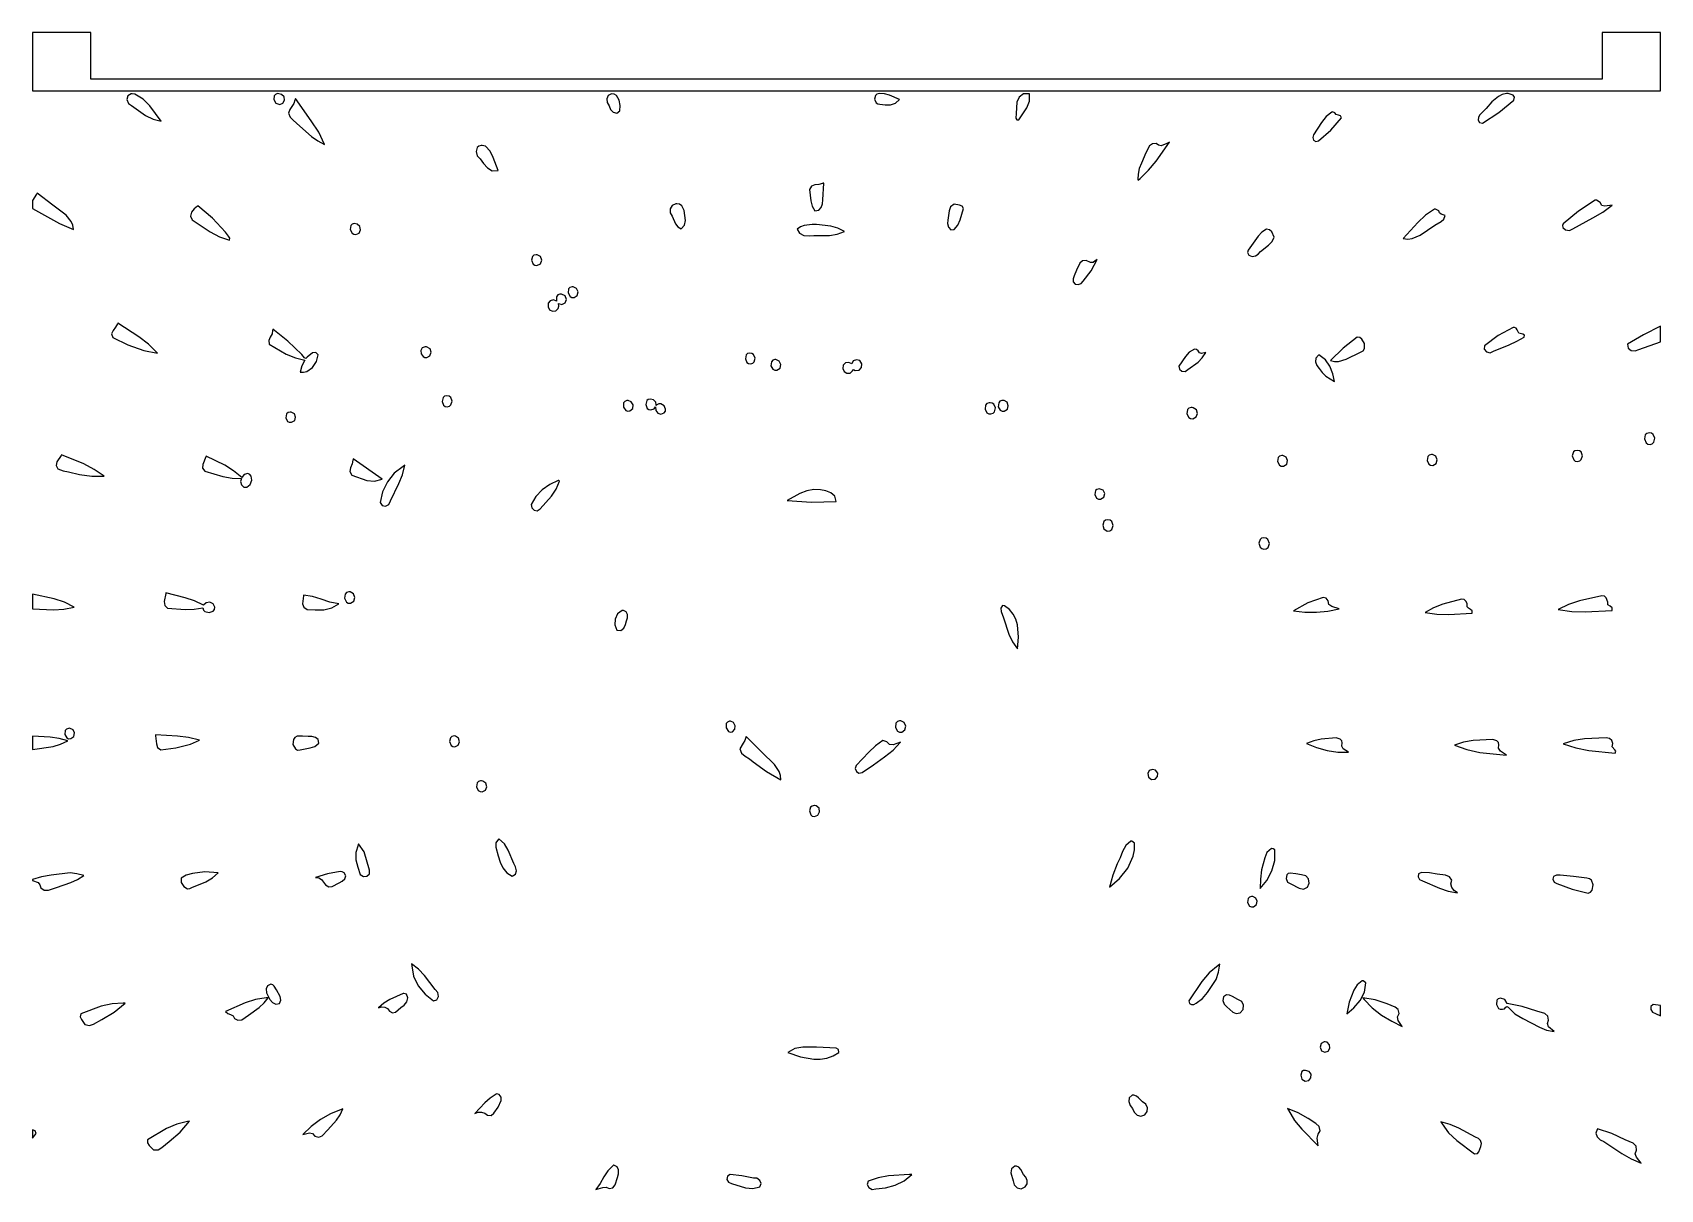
# Model space of a CAD drawing. Extents: x 0 to 14, y 0 to 21.
# Drawn here: x 0 to 14, y 11.05 to 21 of the extents above; entities that cross this region are included whole.
import ezdxf

# ---------------------------------------------------------------- set-up
doc = ezdxf.new("R2010")
doc.units = 0
doc.layers.add('Layer_1', color=7, linetype='CONTINUOUS')

msp = doc.modelspace()

# ---------------------------------------------------------------- linework, layer by layer
at = {"layer": 'Layer_1', "color": 7}
for points in [[(0, 20.999937), (0, 20.499983), (14, 20.499983), (14, 20.999937), (13.499987, 20.999937), (13.499987, 20.599974), (0.499957, 20.599974), (0.499957, 20.999937), (0, 20.999937), (0, 20.999937)], [(0.856827, 20.472074), (0.848868, 20.471792), (0.819527, 20.455592), (0.812137, 20.42372), (0.823944, 20.390997), (0.852198, 20.372241), (0.971035, 20.286338), (1.036174, 20.253913), (1.10744, 20.236754), (1.007248, 20.368596), (0.951107, 20.428183), (0.880618, 20.470082), (0.856827, 20.472057), (0.856827, 20.472074)], [(2.107466, 20.475235), (2.089735, 20.468362), (2.078819, 20.455926), (2.075205, 20.422647), (2.092159, 20.391959), (2.125218, 20.380425), (2.152879, 20.3921), (2.166292, 20.41743), (2.163401, 20.446003), (2.142151, 20.467406), (2.107466, 20.475235), (2.107466, 20.475235)], [(4.978372, 20.473401), (4.949108, 20.45947), (4.937619, 20.430553), (4.941835, 20.397208), (4.959689, 20.369992), (4.970653, 20.33918), (4.994656, 20.315137), (5.024078, 20.307386), (5.051298, 20.325454), (5.054734, 20.371405), (5.045685, 20.419341), (5.021211, 20.45732), (5.002271, 20.468844), (4.978372, 20.473401), (4.978372, 20.473401)], [(7.279527, 20.474953), (7.261317, 20.470721), (7.248973, 20.459484), (7.24111, 20.426013), (7.254381, 20.394578), (7.268456, 20.385885), (7.287232, 20.385215), (7.33208, 20.377272), (7.378326, 20.378106), (7.420836, 20.39192), (7.454477, 20.422917), (7.370272, 20.460921), (7.325639, 20.47209), (7.279527, 20.474953), (7.279527, 20.474953)], [(8.522942, 20.473118), (8.48374, 20.445082), (8.464938, 20.401754), (8.458285, 20.303619), (8.456912, 20.264311), (8.465123, 20.249484), (8.483205, 20.249655), (8.552296, 20.352639), (8.573347, 20.410157), (8.573996, 20.471905), (8.522942, 20.473118), (8.522942, 20.473118)], [(12.689473, 20.475235), (12.676914, 20.474586), (12.639439, 20.466476), (12.606579, 20.45059), (12.550517, 20.402717), (12.500356, 20.345413), (12.447722, 20.293126), (12.434878, 20.271689), (12.433745, 20.246099), (12.444983, 20.226025), (12.469255, 20.221136), (12.610592, 20.312563), (12.740245, 20.419242), (12.74442, 20.442815), (12.733348, 20.460143), (12.689473, 20.475246), (12.689473, 20.475235)], [(2.260431, 20.431338), (2.257891, 20.424723), (2.255633, 20.418604), (2.247205, 20.389269), (2.230392, 20.362953), (2.212822, 20.33664), (2.202124, 20.307316), (2.216353, 20.27319), (2.242446, 20.245916), (2.298728, 20.193543), (2.397566, 20.105093), (2.452228, 20.067718), (2.511242, 20.037384), (2.461517, 20.143375), (2.397418, 20.241075), (2.260544, 20.431338), (2.260544, 20.431338), (2.260431, 20.431338)], [(11.179979, 20.317349), (11.17315, 20.316135), (11.124515, 20.276401), (11.084934, 20.227583), (11.016319, 20.121444), (11.009259, 20.097967), (11.016971, 20.075669), (11.034912, 20.063126), (11.058539, 20.068914), (11.165731, 20.159009), (11.255671, 20.265586), (11.249451, 20.28419), (11.231989, 20.29051), (11.212321, 20.295283), (11.199481, 20.309243), (11.179979, 20.317346), (11.179979, 20.317349)], [(3.866444, 20.028785), (3.856962, 20.028785), (3.837801, 20.023226), (3.824539, 20.01168), (3.81435, 19.977583), (3.82366, 19.94041), (3.849737, 19.914079), (3.877093, 19.873058), (3.911529, 19.835243), (3.953353, 19.811558), (4.002871, 19.81293), (3.961945, 19.926169), (3.934477, 19.979079), (3.894328, 20.023163), (3.866444, 20.028841), (3.866444, 20.028785)], [(9.776912, 20.056457), (9.754814, 20.045597), (9.70698, 20.026815), (9.682801, 20.030421), (9.662047, 20.045992), (9.631, 20.044038), (9.606453, 20.024267), (9.575433, 19.965957), (9.535869, 19.876258), (9.517858, 19.830993), (9.509026, 19.782459), (9.504207, 19.738162), (9.50928, 19.729563), (9.526947, 19.74525), (9.598381, 19.815291), (9.662132, 19.892354), (9.776912, 20.056465), (9.776912, 20.056457)], [(0.038749, 19.618682), (0.03556, 19.612343), (0.034996, 19.61113), (0, 19.555733), (0, 19.486774), (0.230293, 19.358837), (0.352947, 19.306858), (0.346998, 19.343249), (0.333069, 19.375257), (0.287778, 19.429026), (0.172974, 19.515934), (0.038749, 19.618682), (0.038749, 19.618682)], [(6.804321, 19.705553), (6.797661, 19.703239), (6.794726, 19.702251), (6.762997, 19.693287), (6.727984, 19.688957), (6.698162, 19.677893), (6.682006, 19.648728), (6.693937, 19.553477), (6.70343, 19.507155), (6.728262, 19.467377), (6.761222, 19.471145), (6.781927, 19.494679), (6.792556, 19.527933), (6.79529, 19.560863), (6.804321, 19.705559), (6.804321, 19.705553)], [(1.42192, 19.509109), (1.41763, 19.505692), (1.389695, 19.483765), (1.366277, 19.454249), (1.357436, 19.421362), (1.373237, 19.389329), (1.527302, 19.286893), (1.607607, 19.242153), (1.693898, 19.213713), (1.695654, 19.231586), (1.684662, 19.248791), (1.657943, 19.281898), (1.546853, 19.402616), (1.42192, 19.509109), (1.42192, 19.509109)], [(5.531668, 19.526793), (5.501647, 19.512547), (5.484181, 19.483432), (5.482754, 19.449541), (5.50085, 19.42096), (5.528603, 19.355171), (5.549526, 19.327344), (5.578517, 19.311379), (5.608059, 19.341809), (5.615083, 19.382309), (5.604595, 19.468091), (5.583992, 19.510083), (5.56478, 19.523177), (5.541377, 19.526793), (5.531668, 19.526793), (5.531668, 19.526793)], [(7.926155, 19.524761), (7.894884, 19.501583), (7.882911, 19.465563), (7.871968, 19.386738), (7.868026, 19.356409), (7.87635, 19.325235), (7.895987, 19.304238), (7.925985, 19.304442), (7.956674, 19.344499), (7.978966, 19.389847), (8.006673, 19.486673), (7.993326, 19.505772), (7.972605, 19.515987), (7.926155, 19.524761), (7.926155, 19.524761)], [(12.065875, 19.482044), (12.055517, 19.481762), (11.980228, 19.428182), (11.912688, 19.364999), (11.787406, 19.228312), (11.826362, 19.223735), (11.863505, 19.22795), (11.933178, 19.255949), (12.059835, 19.342579), (12.115384, 19.375043), (12.138409, 19.395884), (12.149723, 19.425701), (12.114925, 19.439078), (12.100582, 19.448684), (12.092996, 19.465554), (12.065875, 19.482036), (12.065875, 19.482044)], [(13.450711, 19.559097), (13.438039, 19.558758), (13.295933, 19.463791), (13.163352, 19.355964), (13.158028, 19.33915), (13.160819, 19.324104), (13.183426, 19.302219), (13.216542, 19.296114), (13.245536, 19.311593), (13.419462, 19.406294), (13.504846, 19.456096), (13.584372, 19.514991), (13.522946, 19.506052), (13.495487, 19.511771), (13.481417, 19.536984), (13.450711, 19.559088), (13.450711, 19.559097)], [(2.766935, 19.356035), (2.748307, 19.351194), (2.736543, 19.339636), (2.731488, 19.305918), (2.747536, 19.273969), (2.76215, 19.264624), (2.780453, 19.262879), (2.80848, 19.275463), (2.820472, 19.302142), (2.815553, 19.331514), (2.792843, 19.352177), (2.766935, 19.356035), (2.766935, 19.356035)], [(6.740991, 19.34942), (6.704923, 19.348912), (6.636008, 19.341308), (6.603684, 19.329795), (6.575496, 19.309776), (6.597151, 19.273162), (6.634014, 19.255398), (6.677715, 19.250863), (6.71988, 19.253938), (6.854268, 19.25494), (6.920279, 19.265827), (6.983532, 19.288499), (6.926736, 19.316623), (6.866558, 19.335281), (6.740991, 19.349408), (6.740991, 19.34942)], [(10.611217, 19.3083), (10.572765, 19.282118), (10.540474, 19.247058), (10.484273, 19.169063), (10.455367, 19.128358), (10.449491, 19.106768), (10.46147, 19.085553), (10.488641, 19.07435), (10.516196, 19.079101), (10.541111, 19.094809), (10.56036, 19.116476), (10.63008, 19.170622), (10.660869, 19.201308), (10.679035, 19.239455), (10.656958, 19.286467), (10.63649, 19.302362), (10.611217, 19.3083), (10.611217, 19.3083)], [(4.340832, 19.088917), (4.330305, 19.088917), (4.311438, 19.08535), (4.298778, 19.074539), (4.290921, 19.041059), (4.304421, 19.008233), (4.318457, 18.998238), (4.336965, 18.995815), (4.368649, 19.010209), (4.378956, 19.040904), (4.369235, 19.072343), (4.340832, 19.088971), (4.340832, 19.088917)], [(9.156672, 19.048181), (9.138384, 19.036331), (9.120041, 19.023328), (9.099317, 19.021221), (9.061224, 19.040355), (9.030991, 19.035861), (9.007701, 19.015122), (8.977969, 18.957232), (8.958541, 18.906411), (8.949477, 18.88124), (8.948448, 18.855531), (8.967099, 18.835752), (8.993198, 18.831547), (9.018667, 18.841098), (9.035429, 18.862586), (9.104432, 18.950047), (9.156672, 19.048181), (9.156672, 19.048181)], [(4.640467, 18.811323), (4.621554, 18.806489), (4.609788, 18.794543), (4.60539, 18.759824), (4.622651, 18.728186), (4.637959, 18.720092), (4.656949, 18.720651), (4.68461, 18.738262), (4.691546, 18.768799), (4.679321, 18.797931), (4.649498, 18.811323), (4.640467, 18.811323), (4.640467, 18.811323)], [(4.54787, 18.749974), (4.535791, 18.749692), (4.517717, 18.742717), (4.506789, 18.727417), (4.506807, 18.68983), (4.479738, 18.69946), (4.452835, 18.691712), (4.434849, 18.671019), (4.43453, 18.641818), (4.446714, 18.615174), (4.471575, 18.602588), (4.499192, 18.605731), (4.519648, 18.626276), (4.525035, 18.646894), (4.522188, 18.667892), (4.552991, 18.659908), (4.579782, 18.67597), (4.592149, 18.704695), (4.579676, 18.7347), (4.547926, 18.749912), (4.547926, 18.749912), (4.54787, 18.749974)], [(0.733721, 18.501542), (0.73025, 18.495367), (0.729968, 18.494831), (0.714626, 18.466315), (0.692937, 18.437485), (0.679624, 18.407562), (0.689412, 18.37577), (0.820678, 18.314793), (0.956028, 18.263598), (1.073291, 18.242045), (0.998143, 18.318585), (0.913074, 18.383494), (0.733721, 18.501556), (0.733721, 18.501542)], [(2.067221, 18.449673), (2.06581, 18.442727), (2.064964, 18.438262), (2.060185, 18.407465), (2.04464, 18.379248), (2.031694, 18.350966), (2.034709, 18.319972), (2.181553, 18.234088), (2.260535, 18.203063), (2.341965, 18.183105), (2.317126, 18.132317), (2.300393, 18.078209), (2.33114, 18.077265), (2.359827, 18.084733), (2.408661, 18.119333), (2.442181, 18.170867), (2.455672, 18.228193), (2.435003, 18.247386), (2.408516, 18.244613), (2.361466, 18.20901), (2.349994, 18.195589), (2.338627, 18.202189), (2.315069, 18.23106), (2.195714, 18.345385), (2.067278, 18.449673), (2.067278, 18.449673), (2.067221, 18.449673)], [(11.393142, 18.378677), (11.27216, 18.286161), (11.16282, 18.179688), (11.197628, 18.17056), (11.231657, 18.170346), (11.29755, 18.189214), (11.421844, 18.252007), (11.442654, 18.263395), (11.454725, 18.280915), (11.456187, 18.324628), (11.433302, 18.363697), (11.414939, 18.375414), (11.393142, 18.378677), (11.393142, 18.378677)], [(12.744591, 18.463397), (12.734008, 18.463397), (12.605322, 18.39269), (12.487007, 18.306134), (12.484768, 18.275515), (12.505097, 18.253592), (12.535735, 18.245965), (12.56442, 18.258236), (12.699182, 18.314463), (12.765723, 18.344046), (12.82827, 18.379998), (12.829938, 18.397123), (12.816893, 18.405386), (12.783143, 18.412907), (12.768714, 18.443712), (12.758735, 18.456607), (12.744591, 18.463453), (12.744591, 18.463397)], [(14, 18.474697), (13.855146, 18.400534), (13.716875, 18.318594), (13.722375, 18.285381), (13.748068, 18.265669), (13.782407, 18.261119), (13.813846, 18.273394), (14, 18.340255), (14, 18.474697), (14, 18.474697)], [(3.389207, 18.297481), (3.377579, 18.297481), (3.350536, 18.28872), (3.339119, 18.265216), (3.342424, 18.237105), (3.359545, 18.214525), (3.374523, 18.205066), (3.389783, 18.203846), (3.416215, 18.219725), (3.428974, 18.249375), (3.418191, 18.280009), (3.389207, 18.297591), (3.389207, 18.297481)], [(6.16839, 18.241754), (6.149629, 18.238469), (6.137241, 18.227841), (6.130149, 18.194627), (6.144244, 18.162252), (6.158341, 18.152674), (6.176659, 18.150859), (6.194813, 18.156127), (6.206966, 18.167424), (6.214308, 18.199527), (6.200757, 18.23002), (6.186796, 18.239303), (6.16839, 18.241754), (6.16839, 18.241754)], [(9.991513, 18.277362), (9.94833, 18.251653), (9.914251, 18.21471), (9.857712, 18.130795), (9.862492, 18.103218), (9.884417, 18.0873), (9.912639, 18.085744), (9.936311, 18.101249), (10.02327, 18.163537), (10.059913, 18.20227), (10.089275, 18.247102), (10.052703, 18.238155), (10.036725, 18.246116), (10.024618, 18.261927), (10.009748, 18.27379), (9.991513, 18.277362), (9.991513, 18.277362)], [(11.062772, 18.226429), (11.059047, 18.223663), (11.035722, 18.199943), (11.033651, 18.168876), (11.046105, 18.137009), (11.066357, 18.110885), (11.09137, 18.074733), (11.123228, 18.044649), (11.197562, 17.997445), (11.18395, 18.065051), (11.157948, 18.129442), (11.118056, 18.185079), (11.062772, 18.226421), (11.062772, 18.226429)], [(6.393434, 18.186193), (6.383838, 18.186193), (6.365174, 18.180897), (6.35374, 18.168771), (6.350064, 18.134263), (6.367797, 18.103147), (6.383126, 18.095261), (6.401929, 18.095901), (6.429304, 18.114331), (6.434681, 18.143819), (6.421558, 18.171949), (6.393434, 18.186303), (6.393434, 18.186193)], [(7.084991, 18.184979), (7.058307, 18.176321), (7.044916, 18.151685), (7.018958, 18.162961), (6.99171, 18.157895), (6.97224, 18.139498), (6.969619, 18.110783), (6.979653, 18.083366), (7.003327, 18.069134), (7.030996, 18.070256), (7.053016, 18.088902), (7.060766, 18.101619), (7.075565, 18.09298), (7.108591, 18.094786), (7.129653, 18.118823), (7.133168, 18.151215), (7.113552, 18.178087), (7.084991, 18.184979), (7.084991, 18.184979)], [(3.562576, 17.874698), (3.543507, 17.871444), (3.530404, 17.860815), (3.521294, 17.827345), (3.533636, 17.794111), (3.547349, 17.783777), (3.565821, 17.780936), (3.585107, 17.785607), (3.59856, 17.796803), (3.608384, 17.829751), (3.596115, 17.861731), (3.581953, 17.871719), (3.562576, 17.874698), (3.562576, 17.874698)], [(5.120894, 17.834637), (5.111637, 17.833762), (5.093755, 17.826976), (5.083447, 17.813845), (5.082434, 17.778923), (5.102366, 17.749744), (5.118238, 17.743792), (5.137009, 17.747058), (5.161681, 17.767239), (5.164332, 17.796471), (5.149292, 17.822894), (5.120894, 17.834645), (5.120894, 17.834637)], [(5.313341, 17.847743), (5.294426, 17.844267), (5.281603, 17.833592), (5.273241, 17.800335), (5.286263, 17.767355), (5.30017, 17.757027), (5.318675, 17.754037), (5.345113, 17.76405), (5.358638, 17.779395), (5.35962, 17.749227), (5.377226, 17.725592), (5.403727, 17.716111), (5.431395, 17.728406), (5.441951, 17.743441), (5.444479, 17.759765), (5.431077, 17.790074), (5.402447, 17.806912), (5.385938, 17.806399), (5.369842, 17.797861), (5.36337, 17.790634), (5.362938, 17.797241), (5.359485, 17.821285), (5.34071, 17.841859), (5.313341, 17.847743), (5.313341, 17.847743)], [(8.234624, 17.814464), (8.225621, 17.814464), (8.207767, 17.807887), (8.196476, 17.795316), (8.191814, 17.761173), (8.208091, 17.730001), (8.222974, 17.721143), (8.241764, 17.719764), (8.259949, 17.725452), (8.272474, 17.737392), (8.280961, 17.771048), (8.268065, 17.802764), (8.25386, 17.81228), (8.234624, 17.814574), (8.234624, 17.814464)], [(8.355499, 17.835286), (8.34596, 17.835286), (8.336703, 17.835286), (8.319508, 17.828525), (8.308944, 17.815713), (8.305677, 17.781381), (8.32284, 17.751182), (8.337815, 17.743536), (8.356374, 17.744007), (8.383468, 17.760393), (8.391426, 17.790421), (8.381647, 17.820103), (8.355528, 17.835453), (8.355528, 17.835453), (8.355499, 17.835286)], [(2.224814, 17.735475), (2.214908, 17.735475), (2.196843, 17.731229), (2.185005, 17.719972), (2.178653, 17.686586), (2.193124, 17.655637), (2.207315, 17.647426), (2.225689, 17.647445), (2.254334, 17.663431), (2.262572, 17.692384), (2.252157, 17.720903), (2.224842, 17.735585), (2.224842, 17.735585), (2.224814, 17.735475)], [(9.972858, 17.774445), (9.963235, 17.774162), (9.944467, 17.768597), (9.932483, 17.756082), (9.927064, 17.720439), (9.943379, 17.687708), (9.958561, 17.678832), (9.977826, 17.678362), (10.007332, 17.693022), (10.017792, 17.722712), (10.009397, 17.753819), (9.982341, 17.772729), (9.972858, 17.774394), (9.972858, 17.774445)], [(13.903085, 17.555722), (13.883017, 17.551881), (13.869702, 17.540389), (13.861845, 17.504947), (13.876542, 17.470377), (13.891419, 17.459976), (13.910818, 17.457661), (13.930197, 17.46355), (13.943312, 17.475752), (13.951656, 17.51011), (13.937647, 17.542759), (13.922823, 17.552825), (13.903085, 17.555722), (13.903085, 17.555722)], [(0.249146, 17.366216), (0.246013, 17.361751), (0.208506, 17.306239), (0.202143, 17.27548), (0.217904, 17.247098), (0.26299, 17.230405), (0.30969, 17.220282), (0.402618, 17.198203), (0.508709, 17.182771), (0.615922, 17.183762), (0.531173, 17.242146), (0.440387, 17.290213), (0.249146, 17.366216), (0.249146, 17.366216)], [(10.753513, 17.362025), (10.743128, 17.361573), (10.724871, 17.356282), (10.713223, 17.344319), (10.707998, 17.310199), (10.723951, 17.278849), (10.738774, 17.27035), (10.757577, 17.269907), (10.786335, 17.287868), (10.793942, 17.318341), (10.78235, 17.347624), (10.753513, 17.362016), (10.753513, 17.362025)], [(12.040531, 17.369907), (12.030061, 17.369569), (12.011905, 17.364348), (12.000102, 17.352441), (11.994095, 17.318257), (12.009134, 17.2864), (12.023636, 17.2774), (12.042309, 17.276249), (12.071878, 17.29337), (12.080335, 17.32434), (12.069356, 17.354677), (12.040616, 17.369902), (12.040616, 17.369902), (12.040531, 17.369907)], [(13.284454, 17.405792), (13.265159, 17.402775), (13.251746, 17.392243), (13.241927, 17.358562), (13.253724, 17.3246), (13.267331, 17.313719), (13.285865, 17.310212), (13.305456, 17.314848), (13.319431, 17.326119), (13.330467, 17.359474), (13.318849, 17.392093), (13.304507, 17.402444), (13.284454, 17.405792), (13.284454, 17.405792)], [(1.492476, 17.357286), (1.490218, 17.350561), (1.490218, 17.349855), (1.489936, 17.349855), (1.463975, 17.285072), (1.461444, 17.252728), (1.482231, 17.225666), (1.636765, 17.182079), (1.715494, 17.167781), (1.795639, 17.164977), (1.789624, 17.137158), (1.797435, 17.108519), (1.816447, 17.088955), (1.84404, 17.08836), (1.870833, 17.113591), (1.884479, 17.15007), (1.879493, 17.185361), (1.868299, 17.198677), (1.85039, 17.207034), (1.82021, 17.198643), (1.799618, 17.173687), (1.729303, 17.229589), (1.653339, 17.277329), (1.492476, 17.357298), (1.492476, 17.357286)], [(2.758017, 17.332425), (2.756606, 17.32559), (2.755759, 17.322009), (2.747926, 17.289808), (2.734412, 17.256105), (2.728926, 17.222943), (2.745176, 17.192361), (2.874077, 17.148083), (2.941053, 17.141853), (3.007275, 17.15747), (2.758017, 17.332425), (2.758017, 17.332425)], [(3.200795, 17.277358), (3.186261, 17.266941), (3.110662, 17.209533), (3.051814, 17.135518), (3.010687, 17.049963), (2.988254, 16.957931), (3.006262, 16.931634), (3.036757, 16.927365), (3.065394, 16.941768), (3.077831, 16.971489), (3.151346, 17.119925), (3.181292, 17.196891), (3.200795, 17.277358), (3.200795, 17.277358)], [(4.523542, 17.146447), (4.519478, 17.145797), (4.447509, 17.112503), (4.38253, 17.06634), (4.32824, 17.008505), (4.288338, 16.940193), (4.292916, 16.911781), (4.313657, 16.89184), (4.34069, 16.886912), (4.364143, 16.903538), (4.462283, 17.013239), (4.504363, 17.073062), (4.532715, 17.139953), (4.523542, 17.146458), (4.523542, 17.146447)], [(6.719485, 17.070156), (6.658081, 17.05732), (6.599347, 17.035584), (6.489136, 16.975459), (6.699631, 16.961552), (6.91055, 16.96686), (6.899371, 17.011993), (6.866498, 17.041989), (6.822138, 17.059307), (6.776494, 17.066408), (6.719485, 17.070156), (6.719485, 17.070156)], [(9.172787, 17.074237), (9.153997, 17.070534), (9.141855, 17.059367), (9.135794, 17.025343), (9.151165, 16.993565), (9.165812, 16.985207), (9.184527, 16.985436), (9.214252, 17.003933), (9.220779, 17.035309), (9.206244, 17.063949), (9.172787, 17.074237), (9.172787, 17.074237)], [(9.245826, 16.807227), (9.227351, 16.804448), (9.214241, 16.794721), (9.203736, 16.763118), (9.213556, 16.729812), (9.242947, 16.712197), (9.264639, 16.71403), (9.280548, 16.724135), (9.294393, 16.758357), (9.283234, 16.793256), (9.267889, 16.804208), (9.245826, 16.807227), (9.245826, 16.807227)], [(10.589119, 16.653548), (10.569796, 16.650316), (10.556406, 16.639796), (10.546659, 16.606361), (10.558353, 16.572184), (10.571765, 16.560735), (10.589966, 16.556204), (10.610609, 16.559887), (10.625238, 16.570921), (10.636627, 16.605192), (10.624474, 16.639304), (10.609675, 16.650142), (10.589119, 16.653548), (10.589119, 16.653548)], [(0, 16.169636), (0, 16.04418), (0.180315, 16.035563), (0.270054, 16.040442), (0.358789, 16.056967), (0.274082, 16.098898), (0.184538, 16.127973), (0, 16.169636), (0, 16.169636)], [(1.147516, 16.18193), (1.146387, 16.174984), (1.146387, 16.174166), (1.132533, 16.105393), (1.137382, 16.072394), (1.161457, 16.048376), (1.313681, 16.038277), (1.389978, 16.03983), (1.464846, 16.051244), (1.470273, 16.032084), (1.482734, 16.018911), (1.518924, 16.009978), (1.553742, 16.023359), (1.56449, 16.038078), (1.567519, 16.057969), (1.553637, 16.08593), (1.524497, 16.099015), (1.492315, 16.095697), (1.469305, 16.074451), (1.392667, 16.11123), (1.312083, 16.138004), (1.1476, 16.181938), (1.1476, 16.181938), (1.147516, 16.18193)], [(2.331438, 16.160653), (2.330873, 16.153761), (2.322001, 16.08631), (2.332679, 16.055996), (2.360817, 16.038281), (2.431698, 16.033779), (2.503639, 16.035414), (2.572411, 16.050678), (2.633782, 16.087063), (2.556939, 16.100342), (2.482839, 16.125413), (2.408639, 16.149706), (2.331494, 16.160653), (2.331494, 16.160653), (2.331438, 16.160653)], [(2.730952, 16.188212), (2.720538, 16.187873), (2.701054, 16.182822), (2.6885, 16.170297), (2.682448, 16.13378), (2.698912, 16.100221), (2.714503, 16.091395), (2.734423, 16.091522), (2.76392, 16.109871), (2.771793, 16.141743), (2.760113, 16.172676), (2.730952, 16.188206), (2.730952, 16.188212)], [(11.100336, 16.141084), (10.966404, 16.095023), (10.843119, 16.025824), (10.941761, 16.014218), (11.04101, 16.013785), (11.139787, 16.023948), (11.237016, 16.044126), (11.17406, 16.063142), (11.149426, 16.080965), (11.142557, 16.112144), (11.125913, 16.133352), (11.100336, 16.141084), (11.100336, 16.141084)], [(12.288633, 16.126696), (12.127286, 16.081958), (12.049309, 16.052085), (11.976523, 16.010666), (12.076632, 15.996023), (12.177617, 15.993769), (12.379706, 16.006311), (12.380119, 16.026197), (12.366879, 16.038407), (12.349575, 16.048281), (12.337796, 16.061158), (12.338159, 16.084766), (12.329079, 16.106951), (12.312067, 16.122624), (12.288633, 16.126696), (12.288633, 16.126696)], [(13.497165, 16.155028), (13.304033, 16.111078), (13.209994, 16.081254), (13.121696, 16.036684), (13.236834, 16.019398), (13.353016, 16.017503), (13.585754, 16.029738), (13.584251, 16.052452), (13.566405, 16.065943), (13.548341, 16.078695), (13.546187, 16.09919), (13.533423, 16.138263), (13.517723, 16.151113), (13.497165, 16.155031), (13.497165, 16.155028)], [(5.081044, 16.028141), (5.07207, 16.027633), (5.0317, 15.99952), (5.009995, 15.95468), (5.007657, 15.904148), (5.02539, 15.85896), (5.058541, 15.857183), (5.083627, 15.876419), (5.099971, 15.907045), (5.106896, 15.939439), (5.117656, 15.965347), (5.117666, 15.994153), (5.105828, 16.017774), (5.081044, 16.028127), (5.081044, 16.028141)], [(8.340344, 16.071465), (8.32595, 16.048192), (8.328995, 16.020654), (8.349544, 15.965135), (8.395712, 15.825178), (8.428709, 15.75928), (8.469969, 15.698127), (8.478733, 15.800048), (8.469577, 15.904259), (8.455196, 15.953191), (8.432635, 15.997857), (8.40066, 16.036643), (8.358039, 16.067937), (8.340344, 16.071465), (8.340344, 16.071465)], [(0.318939, 15.015728), (0.308864, 15.014853), (0.291281, 15.008218), (0.280492, 14.995502), (0.27717, 14.961446), (0.294656, 14.931921), (0.309875, 14.924868), (0.328704, 14.926162), (0.355626, 14.945612), (0.361181, 14.975583), (0.348056, 15.003237), (0.318939, 15.015734), (0.318939, 15.015728)], [(6.002754, 15.076911), (5.993751, 15.076375), (5.975682, 15.069163), (5.965189, 15.055361), (5.963927, 15.018752), (5.983948, 14.988079), (6.00006, 14.981698), (6.019236, 14.984876), (6.040378, 15.00654), (6.042829, 15.036846), (6.029364, 15.06418), (6.002754, 15.076928), (6.002754, 15.076911)], [(7.467374, 15.079056), (7.457017, 15.078604), (7.4375, 15.073067), (7.425295, 15.060209), (7.420606, 15.023512), (7.438518, 14.990466), (7.454565, 14.982172), (7.474599, 14.983024), (7.502593, 15.00297), (7.509214, 15.034664), (7.496721, 15.064543), (7.467374, 15.079047), (7.467374, 15.079056)], [(0, 14.948686), (0, 14.832269), (0.17622, 14.860105), (0.24052, 14.879426), (0.302006, 14.906406), (0.228116, 14.927014), (0.152845, 14.939093), (0, 14.948686), (0, 14.948686)], [(1.056245, 14.95873), (1.057656, 14.951841), (1.05822, 14.949527), (1.066214, 14.881455), (1.075612, 14.849646), (1.102106, 14.829526), (1.2319, 14.84683), (1.359577, 14.877758), (1.434705, 14.912319), (1.342229, 14.936737), (1.247433, 14.947785), (1.056245, 14.958733), (1.056245, 14.95873)], [(2.322661, 14.94688), (2.275586, 14.946428), (2.255297, 14.936351), (2.242865, 14.91935), (2.239328, 14.875781), (2.260481, 14.838128), (2.278913, 14.828523), (2.301833, 14.828798), (2.388083, 14.845887), (2.429027, 14.8588), (2.461232, 14.887337), (2.456427, 14.918334), (2.433122, 14.936789), (2.40097, 14.94478), (2.369622, 14.944388), (2.322661, 14.946871), (2.322661, 14.94688)], [(3.624693, 14.949307), (3.605646, 14.94545), (3.593002, 14.934327), (3.585566, 14.900323), (3.599662, 14.867384), (3.613933, 14.857591), (3.632567, 14.855598), (3.661591, 14.869465), (3.671891, 14.898514), (3.663813, 14.929188), (3.637703, 14.947927), (3.624693, 14.94931), (3.624693, 14.949307)], [(6.137966, 14.944114), (6.135144, 14.937775), (6.133733, 14.934798), (6.125378, 14.910752), (6.11028, 14.888022), (6.083356, 14.838998), (6.098373, 14.800998), (6.129154, 14.774462), (6.165724, 14.752137), (6.198108, 14.726769), (6.312634, 14.643299), (6.434272, 14.570554), (6.43123, 14.608849), (6.420048, 14.643642), (6.379707, 14.70493), (6.272248, 14.809838), (6.137995, 14.944114), (6.137966, 14.944114)], [(7.313083, 14.910877), (7.249677, 14.864142), (7.192779, 14.809137), (7.082084, 14.695516), (7.074351, 14.668349), (7.084646, 14.642613), (7.106762, 14.628032), (7.134493, 14.63433), (7.231341, 14.700029), (7.326602, 14.768552), (7.400526, 14.827003), (7.464947, 14.895662), (7.401401, 14.874353), (7.370908, 14.875905), (7.347656, 14.89886), (7.313083, 14.910877), (7.313083, 14.910877)], [(11.211673, 14.932484), (11.081632, 14.920379), (11.017728, 14.90772), (10.957052, 14.883315), (11.043251, 14.84876), (11.132824, 14.823037), (11.224581, 14.808987), (11.317337, 14.809452), (11.270887, 14.838704), (11.258929, 14.861761), (11.262558, 14.889654), (11.258766, 14.907922), (11.246937, 14.921963), (11.211673, 14.932484), (11.211673, 14.932484)], [(12.557252, 14.919806), (12.389944, 14.909057), (12.307411, 14.896801), (12.227842, 14.870691), (12.336207, 14.833162), (12.447972, 14.807873), (12.676039, 14.783764), (12.623109, 14.819355), (12.606578, 14.843489), (12.610818, 14.874329), (12.605873, 14.893096), (12.593592, 14.90802), (12.557252, 14.919806), (12.557252, 14.919806)], [(13.53439, 14.933641), (13.346575, 14.923337), (13.253803, 14.910504), (13.16403, 14.882818), (13.272344, 14.846831), (13.383927, 14.823702), (13.611042, 14.800192), (13.617318, 14.817891), (13.608209, 14.831439), (13.583722, 14.855863), (13.589579, 14.883481), (13.58162, 14.909636), (13.562379, 14.928349), (13.53439, 14.933641), (13.53439, 14.933641)], [(3.862268, 14.563114), (3.853124, 14.562832), (3.834431, 14.557866), (3.822595, 14.546085), (3.817472, 14.511887), (3.833716, 14.479858), (3.84859, 14.470789), (3.867291, 14.46962), (3.895782, 14.483897), (3.905797, 14.512913), (3.897561, 14.543255), (3.871299, 14.561508), (3.862268, 14.563061), (3.862268, 14.563061), (3.862268, 14.563114)], [(9.631624, 14.662002), (9.602511, 14.651886), (9.59153, 14.625034), (9.598155, 14.594935), (9.621859, 14.575075), (9.653315, 14.576598), (9.673378, 14.599591), (9.676318, 14.630419), (9.656403, 14.655443), (9.631624, 14.662002), (9.631624, 14.662002)], [(6.723352, 14.349794), (6.704523, 14.34668), (6.69144, 14.336498), (6.681819, 14.304145), (6.693106, 14.271162), (6.706157, 14.260194), (6.723916, 14.255977), (6.754671, 14.26761), (6.768571, 14.296207), (6.763643, 14.327743), (6.737914, 14.348196), (6.72338, 14.349805), (6.723352, 14.349794)], [(2.803313, 14.022647), (2.801056, 14.016032), (2.79908, 14.010354), (2.780303, 13.948017), (2.781201, 13.883538), (2.795984, 13.819643), (2.818864, 13.759057), (2.844845, 13.74164), (2.874945, 13.744611), (2.896838, 13.763872), (2.898196, 13.795326), (2.851602, 13.952532), (2.803313, 14.022647), (2.803313, 14.022647)], [(4.011253, 14.06443), (4.007019, 14.060736), (3.98408, 14.030477), (3.983627, 13.99328), (4.004197, 13.917421), (4.020641, 13.865069), (4.044139, 13.813878), (4.077913, 13.771133), (4.125186, 13.744119), (4.152742, 13.760751), (4.160975, 13.790024), (4.154757, 13.823132), (4.138958, 13.851274), (4.089044, 13.967745), (4.057746, 14.021867), (4.011253, 14.06443), (4.011253, 14.06443)], [(9.454388, 14.045688), (9.444962, 14.045349), (9.402281, 14.006437), (9.374893, 13.955755), (9.352998, 13.900812), (9.326795, 13.849117), (9.289334, 13.750794), (9.262477, 13.648915), (9.347824, 13.723434), (9.419089, 13.813409), (9.465748, 13.915973), (9.476562, 13.97108), (9.477276, 14.028261), (9.454388, 14.045679), (9.454388, 14.045688)], [(10.654623, 13.982738), (10.616164, 13.948081), (10.596298, 13.900511), (10.569448, 13.797973), (10.560121, 13.717353), (10.55672, 13.636136), (10.614986, 13.707232), (10.659082, 13.788958), (10.683577, 13.877396), (10.683042, 13.968627), (10.670674, 13.979527), (10.654623, 13.982738), (10.654623, 13.982738)], [(0.322298, 13.773002), (0.159286, 13.751959), (0.078331, 13.738792), (0, 13.715511), (0, 13.706635), (0.047166, 13.687611), (0.063452, 13.669003), (0.071346, 13.643908), (0.1008, 13.622651), (0.135971, 13.624123), (0.207095, 13.647216), (0.327946, 13.688875), (0.385946, 13.715419), (0.440436, 13.748804), (0.381568, 13.762746), (0.322298, 13.773002), (0.322298, 13.773002)], [(1.482118, 13.780995), (1.374577, 13.765047), (1.322392, 13.752413), (1.276689, 13.72637), (1.279009, 13.687508), (1.300265, 13.653417), (1.3332, 13.635504), (1.351779, 13.636179), (1.370556, 13.645175), (1.490927, 13.695891), (1.547471, 13.727684), (1.596503, 13.770688), (1.482118, 13.780995), (1.482118, 13.780995)], [(2.644789, 13.784412), (2.53734, 13.763809), (2.432897, 13.732873), (2.461615, 13.728544), (2.486304, 13.715699), (2.519285, 13.66987), (2.546611, 13.651853), (2.578005, 13.655399), (2.637508, 13.687068), (2.663296, 13.699455), (2.685637, 13.720482), (2.694828, 13.745692), (2.681168, 13.770631), (2.6641, 13.780952), (2.644789, 13.784412), (2.644789, 13.784412)], [(10.816336, 13.769584), (10.799009, 13.765093), (10.787474, 13.754612), (10.78049, 13.723624), (10.792805, 13.692492), (10.821839, 13.677092), (10.892183, 13.639188), (10.92925, 13.630935), (10.964898, 13.647379), (10.98017, 13.681849), (10.974444, 13.719118), (10.951309, 13.747168), (10.914352, 13.753986), (10.865714, 13.764635), (10.816336, 13.769584), (10.816336, 13.769584)], [(11.944124, 13.7762), (11.919596, 13.76393), (11.91611, 13.738828), (11.929087, 13.713822), (11.953946, 13.70184), (12.10044, 13.639472), (12.175711, 13.614257), (12.25375, 13.599811), (12.227252, 13.619673), (12.207353, 13.645755), (12.198481, 13.675998), (12.205067, 13.708345), (12.185481, 13.738849), (12.15288, 13.751465), (12.080607, 13.761648), (12.012725, 13.772521), (11.944124, 13.7762), (11.944124, 13.7762)], [(13.13784, 13.752002), (13.104989, 13.75172), (13.080656, 13.741473), (13.075232, 13.717229), (13.085816, 13.692481), (13.109504, 13.680721), (13.242181, 13.632148), (13.37818, 13.595891), (13.397953, 13.606515), (13.411684, 13.623678), (13.420937, 13.667685), (13.405763, 13.708055), (13.388961, 13.720671), (13.365988, 13.724931), (13.25221, 13.73937), (13.13784, 13.75194), (13.13784, 13.752002)], [(10.493615, 13.568391), (10.484217, 13.568109), (10.465486, 13.563526), (10.453912, 13.551787), (10.449821, 13.517487), (10.46712, 13.486504), (10.482281, 13.478911), (10.500981, 13.480134), (10.526305, 13.49862), (10.531979, 13.527578), (10.520313, 13.554877), (10.493615, 13.568385), (10.493615, 13.568391)], [(3.25803, 12.989505), (3.260852, 12.97341), (3.26057, 12.97341), (3.277461, 12.882494), (3.317593, 12.79954), (3.375949, 12.727592), (3.447514, 12.669691), (3.478167, 12.680422), (3.490532, 12.709573), (3.485423, 12.743395), (3.463657, 12.768136), (3.370361, 12.888359), (3.318766, 12.943783), (3.258058, 12.989505), (3.25803, 12.989505)], [(10.211477, 12.986087), (10.197479, 12.975834), (10.120291, 12.912009), (10.054636, 12.836481), (9.943479, 12.669965), (9.948703, 12.648923), (9.966367, 12.639001), (9.988477, 12.639903), (10.007036, 12.651335), (10.060623, 12.69127), (10.104776, 12.741477), (10.178852, 12.853409), (10.199462, 12.918621), (10.211477, 12.986087), (10.211477, 12.986087)], [(2.049921, 12.814493), (2.021034, 12.800781), (2.009366, 12.773065), (2.011773, 12.740225), (2.025114, 12.711141), (2.040816, 12.682347), (2.063461, 12.656195), (2.091598, 12.641985), (2.123779, 12.649018), (2.134218, 12.677476), (2.129, 12.708572), (2.098746, 12.766208), (2.078757, 12.796046), (2.066464, 12.808632), (2.049921, 12.814493), (2.049921, 12.814493)], [(11.444563, 12.842496), (11.435136, 12.841931), (11.392731, 12.807438), (11.363209, 12.761396), (11.323179, 12.65832), (11.302238, 12.559765), (11.364412, 12.612005), (11.418634, 12.674216), (11.455932, 12.745704), (11.467338, 12.82578), (11.444563, 12.842481), (11.444563, 12.842496)], [(0.796121, 12.651778), (0.778425, 12.65144), (0.683821, 12.645934), (0.591439, 12.624775), (0.414359, 12.559607), (0.410724, 12.534194), (0.420462, 12.510521), (0.450737, 12.467775), (0.488708, 12.458765), (0.525036, 12.471354), (0.594868, 12.511102), (0.701749, 12.572678), (0.796121, 12.651773), (0.796121, 12.651778)], [(2.025001, 12.697913), (2.009394, 12.696192), (1.917834, 12.683233), (1.829827, 12.654677), (1.659551, 12.579665), (1.679003, 12.56344), (1.702724, 12.553923), (1.723917, 12.542325), (1.73578, 12.519856), (1.766204, 12.503769), (1.799004, 12.508788), (1.856938, 12.548245), (1.949118, 12.614412), (1.990438, 12.652922), (2.025001, 12.697899), (2.025001, 12.697913)], [(3.193852, 12.734898), (3.186628, 12.734447), (3.073901, 12.683318), (3.021178, 12.651274), (2.974086, 12.611471), (3.001231, 12.618016), (3.028389, 12.616165), (3.052441, 12.604828), (3.070267, 12.582919), (3.095551, 12.568193), (3.12251, 12.573822), (3.166731, 12.613399), (3.195261, 12.634051), (3.21842, 12.662774), (3.227715, 12.695431), (3.214652, 12.727888), (3.193852, 12.734887), (3.193852, 12.734898)], [(10.268204, 12.721338), (10.241086, 12.703974), (10.235364, 12.673697), (10.246697, 12.64183), (10.270744, 12.619695), (10.322444, 12.574629), (10.352425, 12.560799), (10.385891, 12.567936), (10.41104, 12.595426), (10.414727, 12.632871), (10.398845, 12.666442), (10.365288, 12.682312), (10.318796, 12.708146), (10.294553, 12.718355), (10.26826, 12.721338), (10.26826, 12.721338), (10.268204, 12.721338)], [(11.440978, 12.696925), (11.452098, 12.683751), (11.521541, 12.609587), (11.601602, 12.547312), (11.688854, 12.494758), (11.779871, 12.449758), (11.745521, 12.502959), (11.739838, 12.532327), (11.751874, 12.56138), (11.744349, 12.596115), (11.717835, 12.617527), (11.649992, 12.644062), (11.54793, 12.680247), (11.440978, 12.696925), (11.440978, 12.696925)], [(12.625155, 12.693891), (12.605623, 12.688582), (12.593425, 12.675899), (12.588737, 12.639387), (12.606513, 12.606302), (12.622394, 12.597902), (12.642173, 12.598588), (12.657502, 12.603589), (12.66958, 12.615683), (12.679673, 12.623446), (12.68905, 12.615453), (12.747224, 12.560083), (12.815986, 12.518748), (12.958798, 12.443199), (13.021017, 12.418076), (13.087237, 12.407371), (13.038564, 12.448504), (13.027281, 12.475813), (13.037284, 12.505982), (13.030448, 12.540118), (13.004698, 12.561235), (12.936869, 12.582766), (12.810098, 12.62366), (12.680894, 12.64792), (12.661861, 12.681587), (12.625155, 12.693891), (12.625155, 12.693891)], [(13.936811, 12.63844), (13.916103, 12.621787), (13.916632, 12.597036), (13.932104, 12.573985), (13.956228, 12.562427), (14, 12.541096), (14, 12.632102), (13.936867, 12.63844), (13.936867, 12.63844), (13.936811, 12.63844)], [(6.740878, 12.272378), (6.624292, 12.272096), (6.556477, 12.260844), (6.496473, 12.227833), (6.603608, 12.187992), (6.717729, 12.16852), (6.774838, 12.169298), (6.83061, 12.17862), (6.884017, 12.197635), (6.934031, 12.227494), (6.929825, 12.252993), (6.909742, 12.265021), (6.857407, 12.26812), (6.740878, 12.272364), (6.740878, 12.272378)], [(11.106602, 12.319287), (11.106602, 12.319287), (11.080994, 12.302869), (11.074037, 12.271846), (11.085309, 12.241998), (11.114391, 12.229108), (11.142762, 12.239241), (11.156657, 12.264327), (11.15409, 12.293287), (11.133074, 12.315042), (11.116705, 12.319177), (11.106658, 12.319459), (11.106602, 12.319287)], [(10.94836, 12.073059), (10.92984, 12.07088), (10.916862, 12.061815), (10.906735, 12.031396), (10.916383, 11.998533), (10.944211, 11.97996), (10.974798, 11.985491), (10.993579, 12.008793), (10.996178, 12.038776), (10.978219, 12.06435), (10.94836, 12.073059), (10.94836, 12.073059)], [(3.994178, 11.869605), (3.98811, 11.868674), (3.936455, 11.834234), (3.889971, 11.792975), (3.803791, 11.703255), (3.832223, 11.712791), (3.861618, 11.714043), (3.889341, 11.705794), (3.912757, 11.686827), (3.944301, 11.684545), (3.967667, 11.703422), (4.003971, 11.757382), (4.030821, 11.812916), (4.030923, 11.8422), (4.012861, 11.865256), (3.994178, 11.869611), (3.994178, 11.869605)], [(9.47039, 11.860345), (9.455771, 11.860063), (9.430616, 11.837139), (9.426952, 11.804799), (9.438884, 11.771317), (9.460512, 11.744967), (9.475225, 11.71296), (9.500704, 11.687954), (9.532327, 11.677826), (9.565471, 11.690453), (9.586322, 11.717822), (9.588556, 11.751357), (9.574408, 11.782235), (9.54611, 11.801635), (9.511944, 11.837313), (9.492687, 11.852365), (9.47039, 11.860283), (9.47039, 11.860283), (9.47039, 11.860345)], [(1.350264, 11.635228), (1.332794, 11.631977), (1.240159, 11.610687), (1.153054, 11.572903), (0.989866, 11.476314), (0.989872, 11.450269), (1.003014, 11.427754), (1.040525, 11.390104), (1.079647, 11.389086), (1.11288, 11.408754), (1.17427, 11.461153), (1.269527, 11.541011), (1.350264, 11.635228), (1.350264, 11.635228)], [(2.668214, 11.741835), (2.653115, 11.736597), (2.5611, 11.700026), (2.47571, 11.650095), (2.396987, 11.58974), (2.324975, 11.521899), (2.381183, 11.53419), (2.407862, 11.528727), (2.427845, 11.508008), (2.460589, 11.497389), (2.490957, 11.509855), (2.538956, 11.561365), (2.613628, 11.644702), (2.644528, 11.691146), (2.668214, 11.741835), (2.668214, 11.741835)], [(10.793137, 11.744866), (10.80135, 11.729264), (10.851575, 11.642577), (10.91632, 11.566609), (11.056902, 11.423398), (11.048908, 11.490916), (11.055839, 11.523609), (11.073215, 11.552325), (11.063908, 11.589538), (11.036353, 11.61473), (10.970853, 11.657885), (10.885636, 11.708777), (10.793137, 11.744866), (10.793137, 11.744866)], [(12.111962, 11.628889), (12.122065, 11.613898), (12.17865, 11.536016), (12.24873, 11.470381), (12.402086, 11.353889), (12.425328, 11.356659), (12.439325, 11.373087), (12.455483, 11.416946), (12.460892, 11.443672), (12.452907, 11.468257), (12.434774, 11.487596), (12.409734, 11.498582), (12.265473, 11.575011), (12.190671, 11.607163), (12.111962, 11.628889), (12.111962, 11.628889)], [(0, 11.562358), (0, 11.488328), (0.032202, 11.530552), (0.021731, 11.552084), (0, 11.562358), (0, 11.562358)], [(13.459742, 11.5698), (13.457202, 11.564949), (13.445719, 11.532342), (13.456927, 11.501914), (13.481904, 11.47671), (13.511728, 11.459776), (13.66811, 11.357713), (13.748602, 11.310844), (13.834844, 11.275064), (13.792775, 11.32675), (13.781913, 11.355647), (13.793018, 11.385306), (13.790179, 11.421679), (13.76601, 11.447555), (13.696668, 11.475928), (13.581031, 11.53048), (13.459742, 11.5698), (13.459742, 11.5698)], [(4.995559, 11.256985), (4.993301, 11.255151), (4.948323, 11.209967), (4.914209, 11.156162), (4.882613, 11.100202), (4.845191, 11.048556), (4.90335, 11.064103), (4.931734, 11.067942), (4.959519, 11.056932), (4.991648, 11.063703), (5.011505, 11.088118), (5.030724, 11.152072), (5.039999, 11.182634), (5.040298, 11.216012), (5.027803, 11.243548), (4.998692, 11.256584), (4.995559, 11.25698), (4.995559, 11.256985)], [(8.461502, 11.248386), (8.446375, 11.248047), (8.420212, 11.225167), (8.414445, 11.192308), (8.432066, 11.123582), (8.441118, 11.087738), (8.467609, 11.062133), (8.502222, 11.053858), (8.535642, 11.070005), (8.552529, 11.095608), (8.554131, 11.125183), (8.54344, 11.153765), (8.52345, 11.176388), (8.499937, 11.220909), (8.483211, 11.239037), (8.461502, 11.248377), (8.461502, 11.248386)], [(5.999988, 11.178381), (5.976794, 11.162434), (5.972062, 11.13544), (5.98401, 11.1105), (6.010854, 11.100716), (6.131966, 11.061853), (6.194436, 11.056147), (6.255681, 11.07051), (6.267268, 11.099029), (6.25577, 11.125961), (6.230158, 11.144267), (6.199406, 11.146907), (6.100142, 11.166132), (5.999988, 11.178381), (5.999988, 11.178381)], [(7.560649, 11.176659), (7.541458, 11.176151), (7.360867, 11.164498), (7.27215, 11.147466), (7.186478, 11.120037), (7.177817, 11.090297), (7.193153, 11.064199), (7.221634, 11.049511), (7.252406, 11.054003), (7.336716, 11.063575), (7.418656, 11.086181), (7.494531, 11.123359), (7.560649, 11.176648), (7.560649, 11.176659)]]:
    msp.add_lwpolyline(points, dxfattribs=at)

doc.saveas('drawing.dxf')
